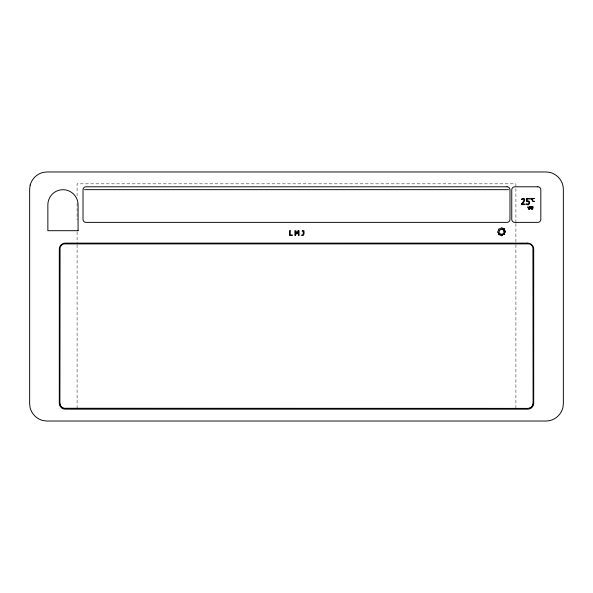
<?xml version="1.0" encoding="UTF-8"?>
<svg xmlns="http://www.w3.org/2000/svg" width="593" height="593" viewBox="0 0 593 593"><rect width="100%" height="100%" fill="white"/><g stroke="black" fill="none" stroke-linecap="round" stroke-linejoin="round"><path stroke-width="0.44" stroke-dasharray="2.96 2.22" d="M515.91 222.62L515.91 183.83L77.09 183.83L77.09 195.838M515.91 223.539L515.91 243.856M515.91 244.783L515.91 409.17M77.09 203.221L77.09 219.847M77.09 231.856L77.09 243.856M77.09 244.783L77.09 409.17"/><path stroke-width="0.89" d="M532.922 404.619L533.107 403.077M84.502 189.664L508.498 189.664M527.733 408.51L529.149 408.266A5.33 5.33 0 0 0 532.922 404.493A5.33 5.33 0 0 1 529.149 408.325M529.149 408.392L63.851 408.266A5.33 5.33 0 0 1 60.078 404.493M65.267 408.451L527.733 408.451M65.267 408.577L63.851 408.392A5.33 5.33 0 0 1 60.078 404.619L59.893 403.077M533.107 403.203L532.922 247.681A5.33 5.33 0 0 0 529.149 243.886L63.851 243.908A5.33 5.33 0 0 0 60.078 247.681L59.893 403.203M303.238 234.02C303.69 235.71 301.2 234.25 301.607 235.48C304.483 236.414 304.246 232.397 303.875 230.714L302.222 230.714L302.222 231.218L303.238 231.218L303.238 234.02M526.68 198.381L526.473 201.501L528.726 201.783L528.912 203.562A1.342 1.342 0 0 1 528.259 204.059L526.354 203.74L526.354 204.466C529.912 206.572 531.232 199.945 527.155 200.879L527.288 198.996L529.542 198.996L529.542 198.381L526.68 198.381M521.395 203.844L521.358 204.622L525.101 204.622L525.101 204.014L522.077 204.014C524.553 202.398 526.806 196.631 521.603 198.877L521.603 199.611C525.872 197.35 523.389 202.561 521.395 203.844M532.418 199.641L532.588 200.679A1.112 1.112 0 0 0 533.137 201.116L534.434 201.338C531.387 202.732 531.417 197.165 534.434 198.403L532.951 198.796L532.418 199.641M532.818 208.78C530.868 210.641 530.846 206.92 532.818 208.78M30.154 185.127L29.65 188.982L29.65 404.018L30.154 407.873A17.894 17.894 0 0 0 42.807 420.526L46.662 421.03L546.338 421.03L550.193 420.526A17.894 17.894 0 0 0 562.846 407.873L563.35 404.018L563.35 188.982L562.846 185.127A17.894 17.894 0 0 0 550.193 172.474L546.338 171.97L46.662 171.97L42.807 172.474A17.894 17.894 0 0 0 30.154 185.127M498.78 233.857C499.573 236.318 500.692 232.122 498.78 233.857M501.033 234.798C501.819 237.252 502.946 233.064 501.033 234.798M503.198 229.202C503.983 231.655 505.11 227.467 503.198 229.202M503.205 233.694C503.998 236.155 505.117 231.959 503.205 233.694M504.146 231.448C504.932 233.901 506.059 229.713 504.146 231.448M530.06 208.758C528.052 210.685 528.052 206.824 530.06 208.758M531.284 208.706L532.603 208.78L531.321 208.647M528.482 208.684C529.445 210.063 530.565 207.691 528.511 208.617M531.869 198.855C530.639 200.775 530.631 196.943 531.869 198.855M531.654 198.855L530.95 198.855L531.654 198.855M298.146 230.714L296.989 233.383L295.788 230.714L294.921 230.714L294.921 235.51L295.514 235.51L295.514 231.374L296.759 234.191L298.398 231.374L298.398 235.51L299.035 235.51L299.035 230.714L298.146 230.714M529.097 207.676L528.207 207.72L528 206.742L528 207.913L529.097 207.676M507.015 186.795L85.985 186.795A2.965 2.965 0 0 0 83.02 189.76L83.02 219.41A2.965 2.965 0 0 0 85.985 222.375L507.015 222.375A2.965 2.965 0 0 0 509.98 219.41L509.98 189.76A2.965 2.965 0 0 0 507.015 186.795M537.851 186.795L514.724 186.795A2.965 2.965 0 0 0 511.759 189.76L511.759 219.41A2.965 2.965 0 0 0 514.724 222.375L537.851 222.375A2.965 2.965 0 0 0 540.816 219.41L540.816 189.76A2.965 2.965 0 0 0 537.851 186.795M530.038 206.601L529.505 207.328C529.319 205.052 529.275 209.618 529.505 207.513L530.038 208.18L530.038 206.601M532.773 206.601L532.566 208.21L533.181 207.543L532.773 206.601M531.009 206.727L530.809 208.01L532.047 208.01L532.047 206.727L531.847 207.202L531.009 207.202L531.009 206.727M531.847 207.387L531.009 207.387L531.009 207.824L531.847 207.824L531.847 207.387M78.083 230.699L47.863 230.699L47.863 204.755A15.092 15.092 0 0 1 62.969 189.701A15.092 15.092 0 0 1 78.061 204.755L78.083 230.699M290.214 230.714L289.577 230.714L289.577 235.51L292.356 235.51L292.356 234.939L290.214 234.939L290.214 230.714M527.77 243.13L65.23 243.13A5.93 5.93 0 0 0 59.3 249.06L59.3 403.24A5.93 5.93 0 0 0 65.23 409.17L527.77 409.17A5.93 5.93 0 0 0 533.7 403.24L533.7 249.06A5.93 5.93 0 0 0 527.77 243.13M503.242 229.943A0.815 0.815 0 0 0 504.606 229.58A0.815 0.815 0 0 0 503.613 228.579A0.815 0.815 0 0 0 503.242 229.943M498.995 234.732A0.815 0.815 0 0 0 500.218 234.027A0.815 0.815 0 0 0 498.995 233.323A0.815 0.815 0 0 0 498.995 234.732M501.078 235.54A0.815 0.815 0 0 0 502.441 235.176A0.815 0.815 0 0 0 501.441 234.176A0.815 0.815 0 0 0 501.078 235.54M501.107 229.098A0.815 0.815 0 0 0 502.471 228.735A0.815 0.815 0 0 0 501.478 227.742A0.815 0.815 0 0 0 501.107 229.098M497.927 232.337A0.815 0.815 0 0 0 499.284 231.974A0.815 0.815 0 0 0 498.29 230.981A0.815 0.815 0 0 0 497.927 232.337M503.257 234.435A0.815 0.815 0 0 0 504.613 234.072A0.815 0.815 0 0 0 503.62 233.079A0.815 0.815 0 0 0 503.257 234.435M498.891 230.099A0.815 0.815 0 0 0 500.247 229.736A0.815 0.815 0 0 0 499.254 228.742A0.815 0.815 0 0 0 498.891 230.099M504.191 232.189A0.815 0.815 0 0 0 505.547 231.826A0.815 0.815 0 0 0 504.554 230.825A0.815 0.815 0 0 0 504.191 232.189"/></g></svg>
